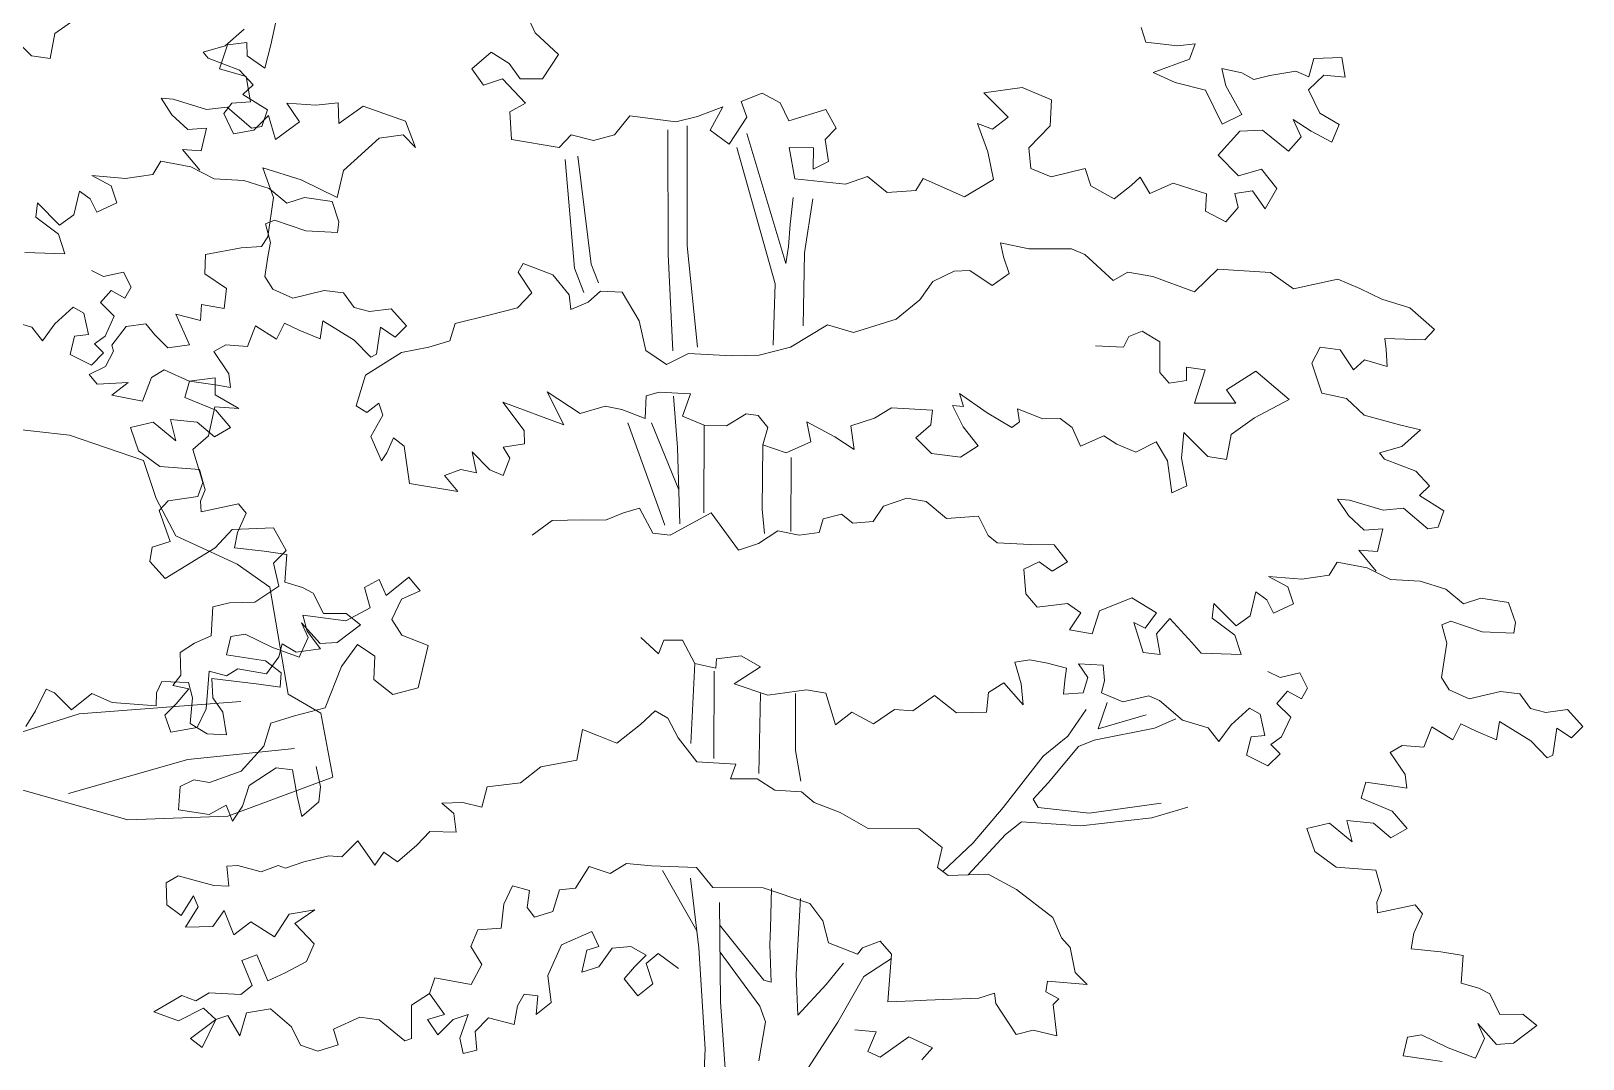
# Model space of a CAD drawing. Header units: millimetres. Extents: x -242231 to 419123, y -2399 to 525285.
# Drawn here: x -199719 to -195688, y 45650 to 48320 of the extents above; entities that cross this region are included whole.
import ezdxf

# ---------------------------------------------------------------- set-up
doc = ezdxf.new("R2010")
doc.units = ezdxf.units.MM

msp = doc.modelspace()

# ---------------------------------------------------------------- linework, layer by layer
at = {"color": 251, "linetype": 'Continuous', "lineweight": 15}
for p, q in [((-199657.482, 48313.463), (-199596.45, 48356.329)), ((-199095.989, 48284.527), (-199083.5, 48344.056)), ((-198409.424, 48315.808), (-198425.733, 48351.212)), ((-199780.514, 48318.127), (-199717.909, 48255.764)), ((-199669.17, 48248.473), (-199657.482, 48313.463)), ((-199214.472, 48281.821), (-199165.807, 48325.072)), ((-198348.856, 48258.749), (-198409.424, 48315.808)), ((-196835.501, 48329.135), (-196823.618, 48291.506)), ((-199717.909, 48255.764), (-199669.17, 48248.473)), ((-199272.024, 48265.471), (-199214.472, 48281.821)), ((-199258.705, 48249.254), (-199272.024, 48265.471)), ((-199229.236, 48222.345), (-199208.51, 48284.527)), ((-199208.51, 48284.527), (-199158.171, 48290.449)), ((-199158.171, 48290.449), (-199157.895, 48255.326)), ((-199157.895, 48255.326), (-199112.063, 48223.668)), ((-199112.063, 48223.668), (-199095.989, 48284.527)), ((-198573.793, 48222.362), (-198524.174, 48265.365)), ((-198524.174, 48265.365), (-198477.191, 48235.947)), ((-198390.74, 48196.248), (-198348.856, 48258.749)), ((-196823.618, 48291.506), (-196740.915, 48282.066)), ((-196740.915, 48282.066), (-196695.152, 48286.582)), ((-196695.152, 48286.582), (-196709.842, 48246.689)), ((-199177.439, 48218.402), (-199258.705, 48249.254)), ((-199160.009, 48202.168), (-199229.236, 48222.345)), ((-199141.93, 48180.081), (-199177.439, 48218.402)), ((-198544.022, 48179.36), (-198573.793, 48222.362)), ((-198477.191, 48235.947), (-198448.093, 48195.9)), ((-196709.842, 48246.689), (-196804.074, 48212.439)), ((-196615.214, 48177.473), (-196625.636, 48223.225)), ((-196625.636, 48223.225), (-196573.937, 48211.511)), ((-196501.574, 48204.266), (-196433.591, 48215.747)), ((-196433.591, 48215.747), (-196399.691, 48201.507)), ((-196399.691, 48201.507), (-196386.492, 48248.781)), ((-196386.492, 48248.781), (-196314.148, 48251.132)), ((-196314.148, 48251.132), (-196305.192, 48200.211)), ((-199168.459, 48154.929), (-199141.93, 48180.081)), ((-199149.289, 48136.475), (-199160.009, 48202.168)), ((-198494.403, 48195.9), (-198544.022, 48179.36)), ((-198434.861, 48133.049), (-198494.403, 48195.9)), ((-198448.093, 48195.9), (-198390.74, 48196.248)), ((-196804.074, 48212.439), (-196746.639, 48186.083)), ((-196746.639, 48186.083), (-196668.451, 48166.128)), ((-196573.732, 48103.727), (-196615.214, 48177.473)), ((-196573.937, 48211.511), (-196542.896, 48193.852)), ((-196542.896, 48193.852), (-196501.574, 48204.266)), ((-196360.817, 48205.823), (-196401.103, 48167.545)), ((-196305.192, 48200.211), (-196360.817, 48205.823)), ((-199352.923, 48102.902), (-199381.057, 48145.666)), ((-199381.057, 48145.666), (-199350.045, 48142.773)), ((-199350.045, 48142.773), (-199262.882, 48116.361)), ((-199197.528, 48132.701), (-199149.289, 48136.475)), ((-199104.894, 48115.185), (-199168.459, 48154.929)), ((-198921.287, 48133.513), (-198978.995, 48127.209)), ((-198919.845, 48080.074), (-198921.287, 48133.513)), ((-197820.002, 48158.942), (-197874.591, 48136.691)), ((-197874.591, 48136.691), (-197859.29, 48096.662)), ((-197772.707, 48133.932), (-197820.002, 48158.942)), ((-197750.47, 48086.725), (-197772.707, 48133.932)), ((-197144.532, 48173.514), (-197244.023, 48159.513)), ((-197244.023, 48159.513), (-197181.173, 48096.662)), ((-197068.431, 48141.176), (-197144.532, 48173.514)), ((-197072.012, 48073.508), (-197068.431, 48141.176)), ((-196668.451, 48166.128), (-196625.361, 48078.528)), ((-196401.103, 48167.545), (-196371.458, 48107.064)), ((-199311.669, 48064.605), (-199352.923, 48102.902)), ((-199262.882, 48116.361), (-199209.739, 48122.369)), ((-199218.148, 48106.084), (-199197.528, 48132.701)), ((-199192.946, 48052.978), (-199218.148, 48106.084)), ((-199209.739, 48122.369), (-199146.146, 48067.859)), ((-199101.912, 48100.941), (-199140.405, 48062.448)), ((-199119.578, 48072.339), (-199104.894, 48115.185)), ((-199084.145, 48038.759), (-199101.912, 48100.941)), ((-198978.995, 48127.209), (-199054.307, 48132.972)), ((-199054.307, 48132.972), (-199021.732, 48084.31)), ((-198856.143, 48124.629), (-198919.845, 48080.074)), ((-198746.585, 48086.136), (-198856.143, 48124.629)), ((-198475.477, 48110.449), (-198434.861, 48133.049)), ((-198470.909, 48038.108), (-198475.477, 48110.449)), ((-198163.614, 48099.971), (-198203.687, 48050.429)), ((-198044.289, 48084.691), (-198163.614, 48099.971)), ((-197988.209, 48098.086), (-198044.289, 48084.691)), ((-197922.139, 48123.125), (-197988.209, 48098.086)), ((-197954.921, 48062.712), (-197922.139, 48123.125)), ((-197859.29, 48096.662), (-197905.387, 48025.895)), ((-197654.2, 48116.51), (-197750.47, 48086.725)), ((-197627.885, 48067.764), (-197654.2, 48116.51)), ((-197181.173, 48096.662), (-197221.843, 48065.582)), ((-196625.361, 48078.528), (-196573.732, 48103.727)), ((-196371.458, 48107.064), (-196321.201, 48077.63)), ((-199263.048, 48068.077), (-199311.669, 48064.605)), ((-199276.94, 48009.038), (-199263.048, 48068.077)), ((-199140.405, 48062.448), (-199192.946, 48052.978)), ((-199146.146, 48067.859), (-199119.578, 48072.339)), ((-199021.732, 48084.31), (-199084.145, 48038.759)), ((-198719.936, 48018.031), (-198746.585, 48086.136)), ((-198064.92, 48063.243), (-198064.379, 47739.41)), ((-198014.76, 48073.508), (-198014.76, 47762.566)), ((-197905.387, 48025.895), (-197954.921, 48062.712)), ((-197859.29, 48053.661), (-197758.625, 47716.108)), ((-197655.882, 48038.181), (-197627.885, 48067.764)), ((-197221.843, 48065.582), (-197260.562, 48080.123)), ((-197260.562, 48080.123), (-197233.543, 48006.501)), ((-197127.255, 48017.038), (-197072.012, 48073.508)), ((-196579.138, 48060.276), (-196635.372, 47997.425)), ((-196520.499, 48062.486), (-196579.138, 48060.276)), ((-196452.477, 48007.985), (-196520.499, 48062.486)), ((-196393.896, 48060.276), (-196440.207, 48090.047)), ((-196440.207, 48090.047), (-196420.064, 48044.959)), ((-196340.308, 48031.823), (-196393.896, 48060.276)), ((-196321.201, 48077.63), (-196340.308, 48031.823)), ((-199280.3, 47958.342), (-199325.561, 48012.511)), ((-199325.561, 48012.511), (-199276.94, 48009.038)), ((-198907.802, 47958.285), (-198814.689, 48041.719)), ((-198814.689, 48041.719), (-198752.507, 48050.603)), ((-198752.507, 48050.603), (-198719.936, 48018.031)), ((-198346.844, 48017.673), (-198470.909, 48038.108)), ((-198315.9, 48050.215), (-198346.844, 48017.673)), ((-198258.288, 48035.559), (-198315.9, 48050.215)), ((-198203.687, 48050.429), (-198258.288, 48035.559)), ((-197786.515, 47663.329), (-197885.752, 48017.273)), ((-197735.419, 47936.151), (-197750.129, 48017.273)), ((-197750.129, 48017.273), (-197686.109, 48016.715)), ((-197686.109, 48016.715), (-197687.279, 47961.039)), ((-197647.584, 47980.886), (-197655.882, 48038.181)), ((-197121.984, 47963.156), (-197127.255, 48017.038)), ((-196420.064, 48044.959), (-196452.477, 48007.985)), ((-199382.223, 47981.772), (-199402.829, 47947.774)), ((-199303.94, 47967.156), (-199382.223, 47981.772)), ((-198307.762, 47704.598), (-198331.206, 47986.718)), ((-198264.033, 47714.316), (-198298.82, 47994.814)), ((-197687.279, 47961.039), (-197647.584, 47980.886)), ((-197233.543, 48006.501), (-197218.64, 47934.18)), ((-196635.372, 47997.425), (-196582.288, 47944.248)), ((-199473.681, 47937.303), (-199560.808, 47944.52)), ((-199560.808, 47944.52), (-199510.557, 47918.039)), ((-199402.829, 47947.774), (-199473.681, 47937.303)), ((-199243.345, 47936.265), (-199303.94, 47967.156)), ((-199166.559, 47931.981), (-199243.345, 47936.265)), ((-199100.077, 47911.437), (-199166.559, 47931.981)), ((-199089.277, 47887.807), (-199116.717, 47964.733)), ((-199116.717, 47964.733), (-199017.016, 47933.715)), ((-199017.016, 47933.715), (-198923.91, 47888.122)), ((-198923.91, 47888.122), (-198907.802, 47958.285)), ((-197603.246, 47922.375), (-197735.419, 47936.151)), ((-197546.439, 47942.417), (-197603.246, 47922.375)), ((-197495.293, 47900.737), (-197546.439, 47942.417)), ((-197401.73, 47936.784), (-197420.867, 47905.742)), ((-197293.857, 47889.742), (-197401.73, 47936.784)), ((-197218.64, 47934.18), (-197293.857, 47889.742)), ((-197069.528, 47941.846), (-197121.984, 47963.156)), ((-196980.978, 47962.685), (-197069.528, 47941.846)), ((-196966.16, 47918.037), (-196980.978, 47962.685)), ((-196837.715, 47940.81), (-196861.298, 47918.618)), ((-196812.534, 47898.039), (-196837.715, 47940.81)), ((-196582.288, 47944.248), (-196522.904, 47961.039)), ((-196522.904, 47961.039), (-196483.209, 47911.42)), ((-199593.215, 47904.593), (-199607.862, 47842.553)), ((-199565.123, 47883.976), (-199593.215, 47904.593)), ((-199510.557, 47918.039), (-199495.733, 47873.594)), ((-199054.233, 47873.135), (-199100.077, 47911.437)), ((-197420.867, 47905.742), (-197495.293, 47900.737)), ((-196905.528, 47884.574), (-196966.16, 47918.037)), ((-196861.298, 47918.618), (-196905.528, 47884.574)), ((-196752.048, 47924.732), (-196812.534, 47898.039)), ((-196665.704, 47896.939), (-196752.048, 47924.732)), ((-196668.451, 47851.88), (-196665.704, 47896.939)), ((-196546.059, 47904.805), (-196592.37, 47898.19)), ((-196592.37, 47898.19), (-196583.607, 47861.562)), ((-196512.98, 47858.495), (-196546.059, 47904.805)), ((-196483.209, 47911.42), (-196512.98, 47858.495)), ((-199702.418, 47874.118), (-199706.776, 47836.458)), ((-199644.724, 47815.906), (-199702.418, 47874.118)), ((-199547.826, 47849.284), (-199565.123, 47883.976)), ((-199495.733, 47873.594), (-199547.826, 47849.284)), ((-199103.849, 47785.901), (-199089.277, 47887.807)), ((-199008.49, 47887.987), (-199054.233, 47873.135)), ((-198936.595, 47877.067), (-199008.49, 47887.987)), ((-198919.231, 47824.974), (-198936.595, 47877.067)), ((-197747.006, 47818.009), (-197739.756, 47887.419)), ((-197688.073, 47884.564), (-197709.954, 47744.254)), ((-196615.282, 47824.589), (-196668.451, 47851.88)), ((-196583.607, 47861.562), (-196615.282, 47824.589)), ((-199706.776, 47836.458), (-199647.632, 47792.276)), ((-199607.862, 47842.553), (-199644.724, 47815.906)), ((-199110.238, 47819.136), (-199086.632, 47828.778)), ((-199096.858, 47771.175), (-199110.238, 47819.136)), ((-199086.632, 47828.778), (-199005.371, 47800.879)), ((-198922.704, 47797.191), (-198919.231, 47824.974)), ((-197751.327, 47760.417), (-197747.006, 47818.009)), ((-199647.632, 47792.276), (-199631.176, 47741.624)), ((-199120.042, 47760.769), (-199103.849, 47785.901)), ((-199102.702, 47738.681), (-199096.858, 47771.175)), ((-199005.371, 47800.879), (-198922.704, 47797.191)), ((-199631.176, 47741.624), (-199735.363, 47745.096)), ((-199267.558, 47689.617), (-199266.176, 47739.82)), ((-199266.176, 47739.82), (-199172.977, 47757.459)), ((-199172.977, 47757.459), (-199120.042, 47760.769)), ((-199111.455, 47682.557), (-199102.702, 47738.681)), ((-198064.379, 47739.41), (-198052.088, 47489.554)), ((-198014.76, 47762.566), (-197987.916, 47498.721)), ((-197758.625, 47716.108), (-197751.327, 47760.417)), ((-197709.954, 47744.254), (-197713.743, 47554.168)), ((-197126.755, 47754.222), (-197200.61, 47770.323)), ((-197200.61, 47770.323), (-197193.158, 47733.425)), ((-197193.158, 47733.425), (-197178.312, 47690.634)), ((-197016.018, 47754.432), (-197126.755, 47754.222)), ((-196982.031, 47739.732), (-197016.018, 47754.432)), ((-196908.076, 47671.953), (-196982.031, 47739.732)), ((-199530.473, 47682.203), (-199562.183, 47698.059)), ((-199478.943, 47694.095), (-199530.473, 47682.203)), ((-199459.124, 47654.457), (-199478.943, 47694.095)), ((-198440.768, 47716.288), (-198454.014, 47694.115)), ((-198454.014, 47694.115), (-198418.476, 47640.291)), ((-198363.934, 47686.905), (-198440.768, 47716.288)), ((-198307.762, 47704.598), (-198283.468, 47641.433)), ((-198264.033, 47714.316), (-198244.597, 47665.727)), ((-197321.543, 47696.268), (-197376.123, 47669.588)), ((-197280.204, 47697.823), (-197321.543, 47696.268)), ((-197222.548, 47659.543), (-197280.204, 47697.823)), ((-197178.312, 47690.634), (-197222.548, 47659.543)), ((-196869.73, 47694.173), (-196908.076, 47671.953)), ((-196804.742, 47682.485), (-196869.73, 47694.173)), ((-196636.457, 47701.999), (-196696.882, 47642.825)), ((-196499.127, 47693.402), (-196636.457, 47701.999)), ((-196439.985, 47650.695), (-196499.127, 47693.402)), ((-199474.98, 47626.71), (-199459.124, 47654.457)), ((-199211.17, 47651.6), (-199267.558, 47689.617)), ((-199217.185, 47599.646), (-199211.17, 47651.6)), ((-199090.722, 47650.114), (-199111.455, 47682.557)), ((-199039, 47626.587), (-199090.722, 47650.114)), ((-198321.018, 47635.308), (-198363.934, 47686.905)), ((-197791.607, 47504.589), (-197786.515, 47663.329)), ((-197376.123, 47669.588), (-197409.992, 47622.275)), ((-196696.882, 47642.825), (-196804.742, 47682.485)), ((-196324.867, 47676.014), (-196439.985, 47650.695)), ((-196267.236, 47651.023), (-196324.867, 47676.014)), ((-196210.339, 47623.816), (-196267.236, 47651.023)), ((-199538.401, 47614.817), (-199510.654, 47646.529)), ((-199502.726, 47579.143), (-199538.401, 47614.817)), ((-199510.654, 47646.529), (-199474.98, 47626.71)), ((-199279.139, 47568.522), (-199276.265, 47609.869)), ((-199276.265, 47609.869), (-199217.185, 47599.646)), ((-198957.829, 47645.937), (-199039, 47626.587)), ((-198907.617, 47640.126), (-198957.829, 47645.937)), ((-198879.49, 47601.79), (-198907.617, 47640.126)), ((-198418.476, 47640.291), (-198455.313, 47601.094)), ((-198316.515, 47596.928), (-198321.018, 47635.308)), ((-198272.256, 47616.206), (-198316.515, 47596.928)), ((-198239.828, 47644.322), (-198272.256, 47616.206)), ((-198183.715, 47641.475), (-198239.828, 47644.322)), ((-198139.279, 47567.735), (-198183.715, 47641.475)), ((-197409.992, 47622.275), (-197471.909, 47571.956)), ((-196137.209, 47601.069), (-196210.339, 47623.816)), ((-199784.157, 47571.215), (-199716.772, 47551.396)), ((-199657.315, 47559.324), (-199609.749, 47602.927)), ((-199609.749, 47602.927), (-199582.002, 47587.072)), ((-199582.002, 47587.072), (-199570.111, 47531.577)), ((-199526.509, 47527.613), (-199502.726, 47579.143)), ((-199307.072, 47504.978), (-199342.66, 47584.642)), ((-199342.66, 47584.642), (-199279.139, 47568.522)), ((-198839.605, 47591.531), (-198879.49, 47601.79)), ((-198783.513, 47599.019), (-198839.605, 47591.531)), ((-198743.563, 47554.801), (-198783.513, 47599.019)), ((-198526.152, 47583.241), (-198617.653, 47560.92)), ((-198455.313, 47601.094), (-198526.152, 47583.241)), ((-197471.909, 47571.956), (-197582.521, 47537.536)), ((-196073.613, 47545.083), (-196137.209, 47601.069)), ((-199716.772, 47551.396), (-199689.025, 47515.722)), ((-199689.025, 47515.722), (-199657.315, 47559.324)), ((-199570.111, 47531.577), (-199605.785, 47527.613)), ((-199509.352, 47504.594), (-199472.043, 47553.145)), ((-199472.043, 47553.145), (-199420.866, 47559.393)), ((-199420.866, 47559.393), (-199397.188, 47531.384)), ((-199397.188, 47531.384), (-199363.904, 47497.489)), ((-199156.88, 47500.862), (-199136.311, 47554.054)), ((-199136.311, 47554.054), (-199081.616, 47520.199)), ((-199081.616, 47520.199), (-199061.024, 47561.579)), ((-199061.024, 47561.579), (-199021.122, 47542.461)), ((-199021.122, 47542.461), (-198967.926, 47520.415)), ((-198967.926, 47520.415), (-198960.633, 47567.676)), ((-198960.633, 47567.676), (-198879.33, 47517.63)), ((-198821.677, 47480.826), (-198811.571, 47550.615)), ((-198811.571, 47550.615), (-198773.037, 47525.214)), ((-198773.037, 47525.214), (-198743.563, 47554.801)), ((-198617.653, 47560.92), (-198630.854, 47515.123)), ((-198122.154, 47490.251), (-198139.279, 47567.735)), ((-197650.538, 47556.852), (-197746.4, 47499.085)), ((-197582.521, 47537.536), (-197650.538, 47556.852)), ((-196832.374, 47541.009), (-196867.103, 47527.117)), ((-196787.226, 47513.225), (-196832.374, 47541.009)), ((-196098.663, 47518.459), (-196073.613, 47545.083)), ((-199605.785, 47527.613), (-199617.677, 47480.048)), ((-199554.256, 47507.794), (-199526.509, 47527.613)), ((-199530.473, 47484.013), (-199554.256, 47507.794)), ((-199525.486, 47448.457), (-199504.892, 47488.362)), ((-199504.892, 47488.362), (-199509.352, 47504.594)), ((-199363.904, 47497.489), (-199307.072, 47504.978)), ((-199243.968, 47487.407), (-199212.996, 47505.184)), ((-199212.996, 47505.184), (-199156.88, 47500.862)), ((-198879.33, 47517.63), (-198836.428, 47473.417)), ((-198685.454, 47498.778), (-198756.363, 47485.442)), ((-198630.854, 47515.123), (-198685.454, 47498.778)), ((-198068.192, 47454.179), (-198122.154, 47490.251)), ((-197746.4, 47499.085), (-197827.569, 47478.26)), ((-196880.994, 47499.334), (-196953.925, 47502.806)), ((-196867.103, 47527.117), (-196880.994, 47499.334)), ((-196787.226, 47433.349), (-196787.226, 47513.225)), ((-196392.37, 47457.364), (-196370.475, 47499.334)), ((-196370.475, 47499.334), (-196318.381, 47492.389)), ((-196318.381, 47492.389), (-196283.652, 47440.294)), ((-196199.017, 47493.168), (-196202.761, 47521.214)), ((-196202.761, 47521.214), (-196098.663, 47518.459)), ((-196195.98, 47448.878), (-196199.017, 47493.168)), ((-199617.677, 47480.048), (-199562.183, 47452.301)), ((-199568.266, 47427.704), (-199525.486, 47448.457)), ((-199562.183, 47452.301), (-199530.473, 47484.013)), ((-199205.47, 47429.897), (-199243.968, 47487.407)), ((-198756.363, 47485.442), (-198850.132, 47426.403)), ((-198836.428, 47473.417), (-198821.677, 47480.826)), ((-198011.4, 47482.34), (-198068.192, 47454.179)), ((-197898.437, 47476.65), (-198011.4, 47482.34)), ((-197827.569, 47478.26), (-197898.437, 47476.65)), ((-196365.645, 47379.16), (-196392.37, 47457.364)), ((-196283.652, 47440.294), (-196255.073, 47466.484)), ((-196255.073, 47466.484), (-196195.98, 47448.878)), ((-199547.546, 47402.643), (-199568.266, 47427.704)), ((-199405.837, 47420.631), (-199429.343, 47358.573)), ((-199373.39, 47439.887), (-199405.837, 47420.631)), ((-199308.369, 47410.48), (-199373.39, 47439.887)), ((-199319.782, 47368.404), (-199307.312, 47410.508)), ((-199240.467, 47419.469), (-199308.369, 47410.48)), ((-199307.312, 47410.508), (-199234.944, 47400.311)), ((-199240.383, 47375.174), (-199240.467, 47419.469)), ((-199200.973, 47394.47), (-199205.47, 47429.897)), ((-198850.132, 47426.403), (-198874.442, 47346.526)), ((-196762.916, 47405.565), (-196787.226, 47433.349)), ((-196717.768, 47412.511), (-196762.916, 47405.565)), ((-196669.147, 47440.294), (-196717.768, 47447.24)), ((-196717.768, 47447.24), (-196717.768, 47412.511)), ((-196696.931, 47353.472), (-196669.147, 47440.294)), ((-196537.177, 47436.822), (-196613.581, 47388.201)), ((-196451.25, 47362.756), (-196537.177, 47436.822)), ((-199466.348, 47407.227), (-199547.546, 47402.643)), ((-199509.105, 47374.663), (-199466.348, 47407.227)), ((-199429.343, 47358.573), (-199509.105, 47374.663)), ((-199238.738, 47335.294), (-199319.782, 47368.404)), ((-199178.899, 47339.949), (-199240.383, 47375.174)), ((-199234.944, 47400.311), (-199200.973, 47394.47)), ((-198335.14, 47297.162), (-198378.121, 47382.718)), ((-198378.121, 47382.718), (-198292.378, 47326.774)), ((-198124.032, 47313.805), (-198121.192, 47372.871)), ((-198121.192, 47372.871), (-198087.249, 47381.794)), ((-198087.249, 47381.794), (-198006.216, 47377.782)), ((-198050.317, 47371.528), (-198039.489, 47238.025)), ((-198006.216, 47377.782), (-198026.594, 47319.897)), ((-197297.251, 47344.906), (-197307.651, 47378.846)), ((-197307.651, 47378.846), (-197235.207, 47328.783)), ((-196613.581, 47388.201), (-196589.271, 47353.472)), ((-196302.13, 47365.992), (-196365.645, 47379.16)), ((-199257.898, 47268.832), (-199241.8, 47344.164)), ((-199241.8, 47344.164), (-199178.899, 47339.949)), ((-199200.536, 47290.146), (-199238.738, 47335.294)), ((-198874.442, 47346.526), (-198846.658, 47329.161)), ((-198846.658, 47329.161), (-198815.403, 47353.472)), ((-198815.403, 47353.472), (-198804.984, 47322.216)), ((-198438.467, 47282.201), (-198493.237, 47355.922)), ((-198493.237, 47355.922), (-198335.14, 47297.162)), ((-198292.378, 47326.774), (-198227.449, 47346.092)), ((-198227.449, 47346.092), (-198184.613, 47337.314)), ((-198184.613, 47337.314), (-198124.032, 47313.805)), ((-197528.266, 47314.938), (-197484.022, 47341.599)), ((-197484.022, 47341.599), (-197377.702, 47335.155)), ((-197377.702, 47335.155), (-197381.322, 47297.498)), ((-197297.889, 47291.751), (-197325.31, 47347.806)), ((-197325.31, 47347.806), (-197297.251, 47344.906)), ((-197235.207, 47328.783), (-197171.645, 47290.515)), ((-197151.002, 47305.319), (-197156.235, 47339.268)), ((-197156.235, 47339.268), (-197091.218, 47312.815)), ((-196589.271, 47353.472), (-196696.931, 47353.472)), ((-196540.65, 47315.27), (-196451.25, 47362.756)), ((-196255.869, 47322.216), (-196302.13, 47365.992)), ((-199619.057, 47270.474), (-199891.674, 47300.505)), ((-199461.004, 47290.146), (-199401.964, 47304.037)), ((-199439.854, 47230.123), (-199461.004, 47290.146)), ((-199401.964, 47304.037), (-199342.925, 47255.417)), ((-199342.925, 47255.417), (-199356.817, 47310.984)), ((-199356.817, 47310.984), (-199287.359, 47304.037)), ((-199287.359, 47304.037), (-199242.211, 47265.836)), ((-199242.211, 47265.836), (-199200.536, 47290.146)), ((-198804.984, 47322.216), (-198836.239, 47266.649)), ((-198168.461, 47302.923), (-198072.492, 47037.162)), ((-198106.942, 47302.923), (-198036.514, 47128.185)), ((-198026.594, 47319.897), (-197970.443, 47296.379)), ((-197970.443, 47296.379), (-197971.488, 47068.996)), ((-197970.443, 47296.379), (-197912.857, 47295.012)), ((-197912.857, 47295.012), (-197861.238, 47326.117)), ((-197861.238, 47326.117), (-197830.224, 47321.746)), ((-197830.224, 47321.746), (-197805.065, 47290.788)), ((-197805.065, 47290.788), (-197818.266, 47244.991)), ((-197693.654, 47252.758), (-197704.073, 47304.851)), ((-197704.073, 47304.851), (-197630.79, 47266.018)), ((-197589.467, 47294.432), (-197528.266, 47314.938)), ((-197580.528, 47233.63), (-197589.467, 47294.432)), ((-197381.322, 47297.498), (-197420.384, 47263.464)), ((-197258.669, 47243.101), (-197297.889, 47291.751)), ((-197171.645, 47290.515), (-197151.002, 47305.319)), ((-197091.218, 47312.815), (-197045.448, 47313.641)), ((-197045.448, 47313.641), (-197014.399, 47290.814)), ((-197014.399, 47290.814), (-196992.897, 47242.13)), ((-196601.682, 47272.404), (-196540.65, 47315.27)), ((-196163.947, 47297.597), (-196255.869, 47322.216)), ((-196110.007, 47284.013), (-196163.947, 47297.597)), ((-199426.519, 47205.038), (-199619.057, 47270.474)), ((-199299.123, 47233.396), (-199257.898, 47268.832)), ((-198836.239, 47266.649), (-198808.456, 47204.137)), ((-198794.565, 47224.973), (-198777.201, 47263.177)), ((-198777.201, 47263.177), (-198749.417, 47242.339)), ((-198493.015, 47239.279), (-198436.926, 47248.244)), ((-198436.926, 47248.244), (-198438.467, 47282.201)), ((-197757.69, 47224.435), (-197693.654, 47252.758)), ((-197630.79, 47266.018), (-197580.528, 47233.63)), ((-197420.384, 47263.464), (-197379.704, 47222.938)), ((-196992.897, 47242.13), (-196932.411, 47268.821)), ((-196932.411, 47268.821), (-196898.41, 47246.739)), ((-196898.41, 47246.739), (-196849.646, 47226.16)), ((-196849.646, 47226.16), (-196796.542, 47252.838)), ((-196796.542, 47252.838), (-196766.92, 47204.17)), ((-196730.678, 47211.061), (-196724.714, 47277.068)), ((-196724.714, 47277.068), (-196662.109, 47214.705)), ((-196613.37, 47207.414), (-196601.682, 47272.404)), ((-196158.672, 47240.762), (-196110.007, 47284.013)), ((-199384.6, 47189.432), (-199439.854, 47230.123)), ((-199272.433, 47147.731), (-199299.123, 47233.396)), ((-198808.456, 47204.137), (-198794.565, 47224.973)), ((-198749.417, 47242.339), (-198735.525, 47145.097)), ((-198562.285, 47172.705), (-198572.723, 47227.315)), ((-198572.723, 47227.315), (-198526.863, 47180.155)), ((-198475.058, 47211.082), (-198493.015, 47239.279)), ((-198492.876, 47165.454), (-198475.058, 47211.082)), ((-198039.489, 47238.025), (-198034.138, 47040.448)), ((-197818.266, 47244.991), (-197819.426, 47078.143)), ((-197818.266, 47244.991), (-197757.69, 47224.435)), ((-197744.379, 47212.648), (-197745.491, 47020.7)), ((-197379.704, 47222.938), (-197304.384, 47213.484)), ((-197304.384, 47213.484), (-197258.669, 47243.101)), ((-196716.596, 47139.299), (-196730.678, 47211.061)), ((-196662.109, 47214.705), (-196613.37, 47207.414)), ((-196216.224, 47224.412), (-196158.672, 47240.762)), ((-196202.905, 47208.195), (-196216.224, 47224.412)), ((-196121.638, 47177.343), (-196202.905, 47208.195)), ((-199393.8, 47106.338), (-199426.519, 47205.038)), ((-199281.777, 47181.699), (-199384.6, 47189.432)), ((-199266.91, 47128.573), (-199281.777, 47181.699)), ((-198645.231, 47165.935), (-198602.167, 47181.488)), ((-198610.501, 47124.26), (-198645.231, 47165.935)), ((-198602.167, 47181.488), (-198562.285, 47172.705)), ((-198526.863, 47180.155), (-198492.876, 47165.454)), ((-196766.92, 47204.17), (-196755.97, 47120.787)), ((-196086.13, 47139.022), (-196121.638, 47177.343)), ((-199285.652, 47110.793), (-199272.433, 47147.731)), ((-199278.667, 47099.021), (-199266.91, 47128.573)), ((-198735.525, 47145.097), (-198610.501, 47124.26)), ((-196755.97, 47120.787), (-196716.596, 47139.299)), ((-196112.659, 47113.87), (-196086.13, 47139.022)), ((-199342.829, 47009.135), (-199393.8, 47106.338)), ((-199385.986, 47075.167), (-199362.41, 47100.312)), ((-199362.41, 47100.312), (-199285.652, 47110.793)), ((-199276.94, 47071.353), (-199278.667, 47099.021)), ((-199179.727, 47091.826), (-199276.94, 47071.353)), ((-199160.488, 47068.24), (-199179.727, 47091.826)), ((-197531.447, 47046.209), (-197504.946, 47086.124)), ((-197504.946, 47086.124), (-197444.449, 47106.91)), ((-197444.449, 47106.91), (-197394.231, 47098.146)), ((-197394.231, 47098.146), (-197340.993, 47053.953)), ((-196297.123, 47061.842), (-196325.257, 47104.607)), ((-196325.257, 47104.607), (-196294.245, 47101.714)), ((-196294.245, 47101.714), (-196207.082, 47075.302)), ((-196049.094, 47074.126), (-196112.659, 47113.87)), ((-199357.779, 46994.013), (-199385.986, 47075.167)), ((-199182.54, 47017.996), (-199160.488, 47068.24)), ((-198417.28, 47010.565), (-198365.675, 47049.053)), ((-198365.675, 47049.053), (-198285.948, 47050.68)), ((-198285.948, 47050.68), (-198226.885, 47049.316)), ((-198226.885, 47049.316), (-198179.673, 47068.6)), ((-198179.673, 47068.6), (-198138.353, 47080.491)), ((-198138.353, 47080.491), (-198104.271, 47015.589)), ((-198058.489, 47010.509), (-197952.293, 47069.032)), ((-197952.293, 47069.032), (-197881.236, 46971.718)), ((-197819.426, 47078.143), (-197813.398, 47014.665)), ((-197671.661, 47017.888), (-197661.393, 47053.344)), ((-197661.393, 47053.344), (-197614.167, 47065.246)), ((-197614.167, 47065.246), (-197584.593, 47041.678)), ((-197584.593, 47041.678), (-197531.447, 47046.209)), ((-197340.993, 47053.953), (-197258.32, 47060.016)), ((-197258.32, 47060.016), (-197233.125, 47009.863)), ((-196255.869, 47023.546), (-196297.123, 47061.842)), ((-196207.082, 47075.302), (-196153.939, 47081.31)), ((-196153.939, 47081.31), (-196090.346, 47026.8)), ((-196063.778, 47031.28), (-196049.094, 47074.126)), ((-199183.792, 46935.108), (-199342.829, 47009.135)), ((-199196.899, 47025.325), (-199241.105, 46977.992)), ((-199089.124, 47029.96), (-199196.899, 47025.325)), ((-199190.117, 46977.584), (-199182.54, 47017.996)), ((-199056.529, 46970.961), (-199089.124, 47029.96)), ((-198104.271, 47015.589), (-198058.489, 47010.509)), ((-197829.593, 46989.534), (-197779.453, 47022.113)), ((-197779.453, 47022.113), (-197723.324, 47010.407)), ((-197723.324, 47010.407), (-197671.661, 47017.888)), ((-197233.125, 47009.863), (-197209.465, 46990.713)), ((-196207.248, 47027.018), (-196255.869, 47023.546)), ((-196221.14, 46967.979), (-196207.248, 47027.018)), ((-196090.346, 47026.8), (-196063.778, 47031.28)), ((-199410.834, 46942.234), (-199404.001, 46979.516)), ((-199404.001, 46979.516), (-199357.779, 46994.013)), ((-199241.105, 46977.992), (-199370.885, 46898.015)), ((-199113.052, 46969.404), (-199190.117, 46977.584)), ((-199054.674, 46960.22), (-199113.052, 46969.404)), ((-199088.95, 46938.416), (-199056.529, 46970.961)), ((-197881.236, 46971.718), (-197829.593, 46989.534)), ((-197209.465, 46990.713), (-197123.82, 46986.447)), ((-197061.226, 46985.946), (-197123.82, 46986.447)), ((-197026.811, 46941.697), (-197061.226, 46985.946)), ((-196224.5, 46917.283), (-196269.761, 46971.452)), ((-196269.761, 46971.452), (-196221.14, 46967.979)), ((-199370.885, 46898.015), (-199410.834, 46942.234)), ((-199098.463, 46875.825), (-199183.792, 46935.108)), ((-199075.262, 46878.023), (-199088.95, 46938.416)), ((-199059.744, 46888.298), (-199054.674, 46960.22)), ((-197139.89, 46922.031), (-197100.558, 46941.697)), ((-197100.558, 46941.697), (-197066.142, 46917.114)), ((-197066.142, 46917.114), (-197026.811, 46941.697)), ((-196326.422, 46940.713), (-196347.029, 46906.715)), ((-196248.14, 46926.097), (-196326.422, 46940.713)), ((-196187.545, 46895.206), (-196248.14, 46926.097)), ((-199013.948, 46875.095), (-199059.744, 46888.298)), ((-198814.689, 46895.79), (-198853.183, 46875.062)), ((-198796.922, 46854.335), (-198814.689, 46895.79)), ((-198737.701, 46901.712), (-198796.922, 46854.335)), ((-198708.091, 46866.179), (-198737.701, 46901.712)), ((-197134.974, 46858.116), (-197139.89, 46922.031)), ((-196417.881, 46896.244), (-196505.008, 46903.461)), ((-196505.008, 46903.461), (-196454.757, 46876.98)), ((-196347.029, 46906.715), (-196417.881, 46896.244)), ((-196110.759, 46890.922), (-196187.545, 46895.206)), ((-196044.277, 46870.378), (-196110.759, 46890.922)), ((-199137.481, 46836.445), (-199075.262, 46878.023)), ((-199051.266, 46597.885), (-199098.463, 46875.825)), ((-198985.866, 46860.384), (-199013.948, 46875.095)), ((-198959.188, 46807.281), (-198985.866, 46860.384)), ((-198853.183, 46875.062), (-198838.378, 46821.763)), ((-198782.117, 46792.153), (-198756.558, 46844.552)), ((-198756.558, 46844.552), (-198708.091, 46866.179)), ((-197105.475, 46823.701), (-197134.974, 46858.116)), ((-196859.648, 46848.283), (-196943.229, 46813.867)), ((-196795.734, 46808.951), (-196859.648, 46848.283)), ((-196537.415, 46863.534), (-196552.062, 46801.493)), ((-196509.323, 46842.917), (-196537.415, 46863.534)), ((-196454.757, 46876.98), (-196439.933, 46832.535)), ((-195998.433, 46832.076), (-196044.277, 46870.378)), ((-195952.69, 46846.928), (-195998.433, 46832.076)), ((-195880.795, 46836.008), (-195952.69, 46846.928)), ((-199251.005, 46749.116), (-199247.003, 46824.725)), ((-199247.003, 46824.725), (-199203.92, 46834.843)), ((-199203.92, 46834.843), (-199137.481, 46836.445)), ((-198900.129, 46807.393), (-198959.188, 46807.281)), ((-198838.378, 46821.763), (-198901.148, 46788.17)), ((-198863.16, 46777.933), (-198900.129, 46807.393)), ((-197026.811, 46833.533), (-197105.475, 46823.701)), ((-196992.394, 46808.951), (-197026.811, 46833.533)), ((-197021.894, 46764.702), (-196992.394, 46808.951)), ((-196943.229, 46813.867), (-196962.896, 46754.868)), ((-196825.233, 46769.618), (-196795.734, 46808.951)), ((-196646.618, 46833.059), (-196650.976, 46795.399)), ((-196588.924, 46774.847), (-196646.618, 46833.059)), ((-196492.026, 46808.225), (-196509.323, 46842.917)), ((-196439.933, 46832.535), (-196492.026, 46808.225)), ((-195863.43, 46783.915), (-195880.795, 46836.008)), ((-198999.108, 46744.899), (-199016.472, 46783.101)), ((-199016.472, 46783.101), (-198967.898, 46729.01)), ((-198901.148, 46788.17), (-199013.39, 46802.722)), ((-199013.39, 46802.722), (-199001.5, 46761.402)), ((-198923.609, 46732.046), (-198863.16, 46777.933)), ((-198755.468, 46750.698), (-198782.117, 46792.153)), ((-196962.896, 46754.868), (-197021.894, 46764.702)), ((-196830.149, 46705.703), (-196854.732, 46784.368)), ((-196854.732, 46784.368), (-196825.233, 46769.618)), ((-196761.318, 46794.201), (-196795.734, 46754.868)), ((-196703.873, 46731.821), (-196761.318, 46794.201)), ((-196650.976, 46795.399), (-196591.832, 46751.217)), ((-196552.062, 46801.493), (-196588.924, 46774.847)), ((-196054.437, 46778.077), (-196030.832, 46787.719)), ((-196041.058, 46730.116), (-196054.437, 46778.077)), ((-196030.832, 46787.719), (-195949.571, 46759.82)), ((-195866.904, 46756.132), (-195863.43, 46783.915)), ((-199331.393, 46706.145), (-199294.38, 46729.97)), ((-199294.38, 46729.97), (-199251.005, 46749.116)), ((-199210.955, 46699.751), (-199199.745, 46747.763)), ((-199199.745, 46747.763), (-199162.843, 46753.74)), ((-199162.843, 46753.74), (-199093.384, 46719.912)), ((-199066.404, 46728.796), (-199075.198, 46694.82)), ((-199030.027, 46707.194), (-199066.404, 46728.796)), ((-199022.461, 46693.47), (-198999.108, 46744.899)), ((-199001.5, 46761.402), (-198967.454, 46715.696)), ((-198967.898, 46729.01), (-198923.609, 46732.046)), ((-198912.737, 46670.028), (-198870.949, 46727.009)), ((-198870.949, 46727.009), (-198825.673, 46696.771)), ((-198687.364, 46724.048), (-198755.468, 46750.698)), ((-198713.303, 46614.3), (-198687.364, 46724.048)), ((-198088.911, 46702.6), (-198134.763, 46745.331)), ((-198075.69, 46738.061), (-198088.911, 46702.6)), ((-198026.966, 46738.154), (-198075.69, 46738.061)), ((-197994.368, 46677.679), (-198026.966, 46738.154)), ((-196795.734, 46754.868), (-196785.901, 46700.787)), ((-196679.563, 46704.037), (-196703.873, 46731.821)), ((-196591.832, 46751.217), (-196575.376, 46700.565)), ((-196046.902, 46697.622), (-196041.058, 46730.116)), ((-195949.571, 46759.82), (-195866.904, 46756.132)), ((-199329.913, 46647.061), (-199331.393, 46706.145)), ((-199109.558, 46684.446), (-199210.955, 46699.751)), ((-199069.633, 46653.515), (-199109.558, 46684.446)), ((-199075.198, 46694.82), (-199107.597, 46650.463)), ((-199093.384, 46719.912), (-199022.461, 46693.47)), ((-198967.454, 46715.696), (-199030.027, 46707.194)), ((-198825.673, 46696.771), (-198828.511, 46636.229)), ((-197938.284, 46689.597), (-197940.452, 46665.232)), ((-197874.809, 46697.101), (-197938.284, 46689.597)), ((-197824.554, 46669.142), (-197874.809, 46697.101)), ((-197124.726, 46686.714), (-197163.104, 46680.736)), ((-197078.938, 46677.942), (-197124.726, 46686.714)), ((-196785.901, 46700.787), (-196830.149, 46705.703)), ((-196575.376, 46700.565), (-196679.563, 46704.037)), ((-196055.654, 46641.498), (-196046.902, 46697.622)), ((-199350.64, 46620.411), (-199329.913, 46647.061)), ((-199256.736, 46657.563), (-199263.935, 46560.099)), ((-199210.944, 46645.837), (-199256.736, 46657.563)), ((-199181.447, 46663.611), (-199210.944, 46645.837)), ((-199107.597, 46650.463), (-199181.447, 46663.611)), ((-199072.039, 46616.401), (-199069.633, 46653.515)), ((-198955.351, 46562.163), (-198912.737, 46670.028)), ((-197994.368, 46677.679), (-198005.021, 46469.383)), ((-197940.452, 46665.232), (-197994.368, 46677.679)), ((-197944.127, 46657.103), (-197945.814, 46430.855)), ((-197892.797, 46625.007), (-197824.554, 46669.142)), ((-197163.104, 46680.736), (-197147.2, 46625.007)), ((-197078.938, 46677.942), (-197029.606, 46664.927)), ((-197029.606, 46664.927), (-197033.57, 46633.217)), ((-196974.113, 46641.143), (-196997.896, 46676.819)), ((-196997.896, 46676.819), (-196934.475, 46672.855)), ((-196934.475, 46672.855), (-196930.511, 46633.217)), ((-196474.673, 46641.143), (-196506.383, 46657)), ((-196423.143, 46653.036), (-196474.673, 46641.143)), ((-196403.324, 46613.398), (-196423.143, 46653.036)), ((-199707.294, 46554.854), (-199679.347, 46611.013)), ((-199679.347, 46611.013), (-199657.92, 46601.458)), ((-199657.92, 46601.458), (-199613.812, 46557.362)), ((-199392.887, 46601.223), (-199379.655, 46630.778)), ((-199379.655, 46630.778), (-199310.254, 46627.956)), ((-199309.185, 46611.528), (-199350.64, 46620.411)), ((-199341.757, 46573.035), (-199309.185, 46611.528)), ((-199310.254, 46627.956), (-199299.843, 46588.111)), ((-199246.689, 46588.212), (-199249.738, 46638.407)), ((-199249.738, 46638.407), (-199127.161, 46623.875)), ((-199127.161, 46623.875), (-199072.039, 46616.401)), ((-198828.511, 46636.229), (-198779.157, 46596.723)), ((-198779.157, 46596.723), (-198713.303, 46614.3)), ((-197805.219, 46595.354), (-197892.797, 46625.007)), ((-197704.843, 46608.833), (-197805.219, 46595.354)), ((-197654.625, 46600.071), (-197704.843, 46608.833)), ((-197232.35, 46602.349), (-197237.422, 46551.4)), ((-197192.533, 46627.525), (-197232.35, 46602.349)), ((-197142.223, 46570.038), (-197192.533, 46627.525)), ((-197147.2, 46625.007), (-197142.223, 46570.038)), ((-197033.57, 46633.217), (-197037.534, 46597.541)), ((-197037.534, 46597.541), (-196986.004, 46601.505)), ((-196986.004, 46601.505), (-196974.113, 46641.143)), ((-196930.511, 46633.217), (-196938.439, 46601.505)), ((-196938.439, 46601.505), (-196882.946, 46577.722)), ((-196482.601, 46573.758), (-196454.854, 46605.47)), ((-196454.854, 46605.47), (-196419.18, 46585.651)), ((-196419.18, 46585.651), (-196403.324, 46613.398)), ((-196034.922, 46609.054), (-196055.654, 46641.498)), ((-195983.199, 46585.528), (-196034.922, 46609.054)), ((-195902.029, 46604.878), (-195983.199, 46585.528)), ((-195851.817, 46599.067), (-195902.029, 46604.878)), ((-199613.812, 46557.362), (-199561.205, 46599.426)), ((-199174.045, 46578.643), (-199594.041, 46546.816)), ((-199561.205, 46599.426), (-199508.006, 46575.904)), ((-199508.006, 46575.904), (-199394.299, 46567.261)), ((-199394.299, 46567.261), (-199392.887, 46601.223)), ((-199371.368, 46543.424), (-199341.757, 46573.035)), ((-199299.843, 46588.111), (-199305.623, 46521.658)), ((-199220.781, 46551.349), (-199246.689, 46588.212)), ((-198966.038, 46548.685), (-199051.266, 46597.885)), ((-199035.042, 46541.341), (-198955.351, 46562.163)), ((-197824.422, 46599.748), (-197828.484, 46391.728)), ((-197732.88, 46599.921), (-197732.861, 46451.099)), ((-197629.049, 46518.493), (-197654.625, 46600.071)), ((-197372.603, 46594.7), (-197428.635, 46554.728)), ((-197314.933, 46549.038), (-197372.603, 46594.7)), ((-196947.466, 46507.648), (-196923.695, 46576.076)), ((-196882.946, 46577.722), (-196815.561, 46593.577)), ((-196815.561, 46593.577), (-196787.814, 46581.686)), ((-196787.814, 46581.686), (-196728.357, 46530.156)), ((-196601.515, 46518.265), (-196553.949, 46561.867)), ((-196553.949, 46561.867), (-196526.202, 46546.013)), ((-196446.926, 46538.084), (-196482.601, 46573.758)), ((-195823.69, 46560.731), (-195851.817, 46599.067)), ((-199594.041, 46546.816), (-199913.326, 46445.097)), ((-199732.316, 46513.464), (-199707.294, 46554.854)), ((-199356.101, 46499.389), (-199371.368, 46543.424)), ((-199305.623, 46521.658), (-199261.277, 46495.164)), ((-199263.935, 46560.099), (-199287.466, 46511.33)), ((-199211.071, 46492.307), (-199220.781, 46551.349)), ((-199114.624, 46462.934), (-199095.989, 46522.696)), ((-199095.989, 46522.696), (-199035.042, 46541.341)), ((-198934.869, 46382.32), (-198966.038, 46548.685)), ((-198135.81, 46519.425), (-198097.489, 46554.933)), ((-198097.489, 46554.933), (-198064.97, 46535.801)), ((-198064.97, 46535.801), (-198038.295, 46484.173)), ((-197586.614, 46551.475), (-197629.049, 46518.493)), ((-197530.448, 46520.575), (-197586.614, 46551.475)), ((-197475.888, 46557.591), (-197530.448, 46520.575)), ((-197428.635, 46554.728), (-197475.888, 46557.591)), ((-197237.422, 46551.4), (-197314.933, 46549.038)), ((-197025.581, 46488.526), (-196978.278, 46557.735)), ((-196821.952, 46544.284), (-196947.466, 46507.648)), ((-196801.115, 46509.556), (-196745.548, 46533.866)), ((-196728.357, 46530.156), (-196660.972, 46510.337)), ((-196526.202, 46546.013), (-196514.311, 46490.518)), ((-196470.709, 46486.554), (-196446.926, 46538.084)), ((-195912.126, 46479.356), (-195904.833, 46526.617)), ((-195904.833, 46526.617), (-195823.53, 46476.571)), ((-195783.805, 46550.472), (-195823.69, 46560.731)), ((-195727.713, 46557.96), (-195783.805, 46550.472)), ((-195687.763, 46513.742), (-195727.713, 46557.96)), ((-199287.466, 46511.33), (-199356.101, 46499.389)), ((-199261.277, 46495.164), (-199211.071, 46492.307)), ((-198301.41, 46426.203), (-198286.388, 46505.85)), ((-198286.388, 46505.85), (-198245.015, 46489.687)), ((-198245.015, 46489.687), (-198197.731, 46470.582)), ((-198197.731, 46470.582), (-198135.81, 46519.425)), ((-198038.295, 46484.173), (-197989.453, 46422.254)), ((-197089.552, 46436.937), (-197025.581, 46488.526)), ((-196957.642, 46478.368), (-196801.115, 46509.556)), ((-196660.972, 46510.337), (-196633.225, 46474.663)), ((-196633.225, 46474.663), (-196601.515, 46518.265)), ((-196549.985, 46486.554), (-196561.877, 46438.989)), ((-196514.311, 46490.518), (-196549.985, 46486.554)), ((-196498.456, 46466.735), (-196470.709, 46486.554)), ((-196101.08, 46459.803), (-196080.511, 46512.995)), ((-196080.511, 46512.995), (-196025.816, 46479.14)), ((-196025.816, 46479.14), (-196005.223, 46520.52)), ((-196005.223, 46520.52), (-195965.322, 46501.402)), ((-195965.322, 46501.402), (-195912.126, 46479.356)), ((-195765.877, 46439.767), (-195755.771, 46509.556)), ((-195755.771, 46509.556), (-195717.237, 46484.155)), ((-195717.237, 46484.155), (-195687.763, 46513.742)), ((-199034.628, 46457.017), (-199311.812, 46428.478)), ((-199173.559, 46397.856), (-199114.624, 46462.934)), ((-197732.861, 46451.099), (-197719.1, 46371.682)), ((-197077.011, 46367.253), (-196998.279, 46461.541)), ((-196998.279, 46461.541), (-196957.642, 46478.368)), ((-196506.383, 46411.242), (-196474.673, 46442.953)), ((-196474.673, 46442.953), (-196498.456, 46466.735)), ((-196188.168, 46446.348), (-196157.196, 46464.125)), ((-196149.67, 46388.837), (-196188.168, 46446.348)), ((-196157.196, 46464.125), (-196101.08, 46459.803)), ((-195823.53, 46476.571), (-195780.628, 46432.358)), ((-199311.812, 46428.478), (-199621.472, 46340.222)), ((-199082.033, 46406.889), (-199152.818, 46360.983)), ((-199039.729, 46401.293), (-199082.033, 46406.889)), ((-199027.885, 46333.189), (-199039.729, 46401.293)), ((-198978.684, 46410.038), (-198966.771, 46356.906)), ((-198447.272, 46367.165), (-198395.179, 46408.839)), ((-198395.179, 46408.839), (-198301.41, 46426.203)), ((-197989.453, 46422.254), (-197888.134, 46415.786)), ((-197888.134, 46415.786), (-197902.026, 46377.583)), ((-197193.994, 46303.135), (-197089.552, 46436.937)), ((-196561.877, 46438.989), (-196506.383, 46411.242)), ((-195780.628, 46432.358), (-195765.877, 46439.767)), ((-199805.392, 46366.711), (-199467.172, 46271.005)), ((-199331.469, 46357.691), (-199296.067, 46375.476)), ((-199296.067, 46375.476), (-199255.887, 46368.721)), ((-199255.887, 46368.721), (-199173.559, 46397.856)), ((-199207.652, 46280.623), (-198934.869, 46382.32)), ((-199152.818, 46360.983), (-199170.015, 46306.54)), ((-198534.094, 46356.746), (-198447.272, 46367.165)), ((-197902.026, 46377.583), (-197832.567, 46377.583)), ((-197832.567, 46377.583), (-197787.03, 46348.076)), ((-197115.855, 46325.374), (-197077.011, 46367.253)), ((-196263.982, 46327.345), (-196251.512, 46369.449)), ((-196251.512, 46369.449), (-196179.144, 46359.252)), ((-196145.173, 46353.41), (-196149.67, 46388.837)), ((-199335.834, 46297.656), (-199331.469, 46357.691)), ((-199016.041, 46279.889), (-199027.885, 46333.189)), ((-198966.771, 46356.906), (-198971.626, 46318.384)), ((-198547.986, 46304.651), (-198534.094, 46356.746)), ((-197787.03, 46348.076), (-197717.629, 46344.515)), ((-197717.629, 46344.515), (-197685.093, 46316.524)), ((-197102.726, 46303.441), (-197115.855, 46325.374)), ((-196182.938, 46294.235), (-196263.982, 46327.345)), ((-196179.144, 46359.252), (-196145.173, 46353.41)), ((-199467.172, 46271.005), (-199207.652, 46280.623)), ((-199256.03, 46285.486), (-199335.834, 46297.656)), ((-199211.78, 46309.193), (-199256.03, 46285.486)), ((-199195.461, 46267.882), (-199211.78, 46309.193)), ((-199170.015, 46306.54), (-199195.461, 46267.882)), ((-198971.626, 46318.384), (-199016.041, 46279.889)), ((-198652.173, 46315.07), (-198597.569, 46316.267)), ((-198621.14, 46288.168), (-198652.173, 46315.07)), ((-198615.141, 46239.455), (-198621.14, 46288.168)), ((-198597.569, 46316.267), (-198547.986, 46304.651)), ((-197685.093, 46316.524), (-197617.248, 46290.76)), ((-197617.248, 46290.76), (-197544.317, 46249.086)), ((-197271.62, 46211.375), (-197193.994, 46303.135)), ((-196970.342, 46289.155), (-197102.726, 46303.441)), ((-196783.751, 46315.072), (-196970.342, 46289.155)), ((-196808.061, 46276.87), (-196714.292, 46304.654)), ((-196144.736, 46249.087), (-196182.938, 46294.235)), ((-198716.955, 46205.302), (-198683.063, 46240.802)), ((-198683.063, 46240.802), (-198615.141, 46239.455)), ((-197544.317, 46249.086), (-197413.286, 46247.645)), ((-197413.286, 46247.645), (-197351.921, 46199.776)), ((-197187.808, 46232.963), (-197146.537, 46266.615)), ((-197146.537, 46266.615), (-196992.125, 46256.033)), ((-196992.125, 46256.033), (-196808.061, 46276.87)), ((-196405.204, 46249.087), (-196346.164, 46262.978)), ((-196384.054, 46189.064), (-196405.204, 46249.087)), ((-196346.164, 46262.978), (-196287.125, 46214.358)), ((-196287.125, 46214.358), (-196301.017, 46269.925)), ((-196301.017, 46269.925), (-196231.558, 46262.978)), ((-196231.558, 46262.978), (-196186.411, 46224.777)), ((-196186.411, 46224.777), (-196144.736, 46249.087)), ((-198911.796, 46175.401), (-198870.533, 46216.823)), ((-198870.533, 46216.823), (-198826.118, 46153.416)), ((-198767.075, 46162.388), (-198716.955, 46205.302)), ((-197351.921, 46199.776), (-197364.371, 46147.336)), ((-197350.325, 46137.027), (-197271.62, 46211.375)), ((-197284.604, 46128.292), (-197187.808, 46232.963)), ((-199057.913, 46145.594), (-199010.697, 46161.925)), ((-199010.697, 46161.925), (-198945.762, 46178.29)), ((-198945.762, 46178.29), (-198911.796, 46175.401)), ((-198826.118, 46153.416), (-198802.559, 46187.421)), ((-198802.559, 46187.421), (-198767.075, 46162.388)), ((-196328.8, 46148.373), (-196384.054, 46189.064)), ((-199367.907, 46108.092), (-199336.934, 46125.869)), ((-199336.934, 46125.869), (-199243.868, 46100.945)), ((-199210.003, 46151.211), (-199181.953, 46152.741)), ((-199205.476, 46099.542), (-199210.003, 46151.211)), ((-199181.953, 46152.741), (-199121.386, 46136.614)), ((-199121.386, 46136.614), (-199077.122, 46152.94)), ((-199077.122, 46152.94), (-199057.913, 46145.594)), ((-198269.47, 46150.045), (-198304.8, 46093.87)), ((-198214.806, 46132.432), (-198269.47, 46150.045)), ((-198172.036, 46157.612), (-198214.806, 46132.432)), ((-198107.059, 46151.831), (-198172.036, 46157.612)), ((-197990.408, 46147.622), (-198107.059, 46151.831)), ((-197989.177, 45982.713), (-198078.983, 46140.072)), ((-197984.085, 45939.15), (-198006.151, 46120.192)), ((-197948.23, 46096.025), (-197990.408, 46147.622)), ((-197364.371, 46147.336), (-197336.278, 46126.718)), ((-197336.278, 46126.718), (-197232.929, 46129.868)), ((-197232.929, 46129.868), (-197159.029, 46090.142)), ((-196225.977, 46140.64), (-196328.8, 46148.373)), ((-196211.11, 46087.514), (-196225.977, 46140.64)), ((-199366.321, 46050.512), (-199367.907, 46108.092)), ((-199243.868, 46100.945), (-199205.476, 46099.542)), ((-198468.11, 46099.75), (-198490.76, 46052.175)), ((-198424.384, 46087.738), (-198468.11, 46099.75)), ((-198430.207, 46043.432), (-198424.384, 46087.738)), ((-198346.133, 46089.363), (-198363.744, 46033.223)), ((-198304.8, 46093.87), (-198346.133, 46089.363)), ((-197817.556, 46094.797), (-197948.23, 46096.025)), ((-197696.406, 46053.685), (-197817.556, 46094.797)), ((-197798.163, 45990.002), (-197795.407, 46093.363)), ((-197159.029, 46090.142), (-197065.134, 46017.973)), ((-196222.867, 46057.962), (-196211.11, 46087.514)), ((-199329.355, 46022.529), (-199366.321, 46050.512)), ((-199296.971, 46074.267), (-199329.355, 46022.529)), ((-199317.488, 45993.021), (-199285.105, 46045.498)), ((-199285.105, 46045.498), (-199296.971, 46074.267)), ((-198982.099, 46037.238), (-199048.085, 46026.819)), ((-199034.017, 46002.418), (-198982.099, 46037.238)), ((-198490.76, 46052.175), (-198498.024, 45990.148)), ((-198410.964, 46018.367), (-198430.207, 46043.432)), ((-197930.339, 46056.827), (-197928.075, 45798.276)), ((-197720.054, 46066.928), (-197731.493, 45870.533)), ((-197662.362, 46009.455), (-197696.406, 46053.685)), ((-196221.14, 46030.294), (-196222.867, 46057.962)), ((-196123.927, 46050.767), (-196221.14, 46030.294)), ((-196104.688, 46027.181), (-196123.927, 46050.767)), ((-199217.166, 46036.03), (-199246.618, 45994.632)), ((-199191.946, 45972.588), (-199217.166, 46036.03)), ((-199147.715, 46006.632), (-199191.946, 45972.588)), ((-199086.286, 45967.78), (-199147.715, 46006.632)), ((-199048.085, 46026.819), (-199086.286, 45967.78)), ((-198983.715, 45949.36), (-199034.017, 46002.418)), ((-198363.744, 46033.223), (-198410.964, 46018.367)), ((-197930.904, 45999.12), (-197815.623, 45854.869)), ((-197647.487, 45951.899), (-197662.362, 46009.455)), ((-197065.134, 46017.973), (-197042.147, 45964.862)), ((-196126.74, 45976.937), (-196104.688, 46027.181)), ((-199246.618, 45994.632), (-199317.488, 45993.021)), ((-198558.551, 45985.604), (-198576.188, 45942.752)), ((-198498.024, 45990.148), (-198558.551, 45985.604)), ((-198261.95, 45981.745), (-198341.19, 45946.526)), ((-198244.341, 45942.124), (-198261.95, 45981.745)), ((-197799.558, 45947.181), (-197798.163, 45990.002)), ((-197513.135, 45956.585), (-197558.873, 45938.78)), ((-197483.54, 45922.68), (-197513.135, 45956.585)), ((-197042.147, 45964.862), (-197019.952, 45939.804)), ((-196134.317, 45936.525), (-196126.74, 45976.937)), ((-199171.149, 45906.186), (-199132.788, 45921.023)), ((-199132.788, 45921.023), (-199103.65, 45853.174)), ((-199003.561, 45903.55), (-198983.715, 45949.36)), ((-198576.188, 45942.752), (-198548.045, 45895.557)), ((-198341.19, 45946.526), (-198376.408, 45867.286)), ((-198288.363, 45876.091), (-198275.157, 45933.32)), ((-198275.157, 45933.32), (-198244.341, 45942.124)), ((-198209.124, 45937.721), (-198244.341, 45889.297)), ((-198160.7, 45942.124), (-198209.124, 45937.721)), ((-198121.079, 45920.113), (-198160.7, 45942.124)), ((-198151.895, 45889.297), (-198121.079, 45920.113)), ((-198090.265, 45924.515), (-198121.079, 45898.102)), ((-198037.438, 45884.896), (-198090.265, 45924.515)), ((-197967.678, 45676.638), (-197984.085, 45939.15)), ((-197825.622, 45787.189), (-197929.207, 45927.551)), ((-197796.419, 45849.738), (-197799.558, 45947.181)), ((-197572.13, 45922.512), (-197647.487, 45951.899)), ((-197558.873, 45938.78), (-197572.13, 45922.512)), ((-197493.64, 45798.635), (-197483.54, 45922.68)), ((-197019.952, 45939.804), (-197006.54, 45874.862)), ((-196057.252, 45928.345), (-196134.317, 45936.525)), ((-195998.874, 45919.161), (-196057.252, 45928.345)), ((-196003.944, 45847.239), (-195998.874, 45919.161)), ((-199144.448, 45841.27), (-199171.149, 45906.186)), ((-199058.873, 45873.915), (-199003.561, 45903.55)), ((-198548.045, 45895.557), (-198576.001, 45843.827)), ((-198244.341, 45889.297), (-198288.363, 45876.091)), ((-198178.308, 45858.483), (-198151.895, 45889.297)), ((-198121.079, 45898.102), (-198103.471, 45845.275)), ((-197653.188, 45844.105), (-197608.997, 45898.818)), ((-197484.258, 45911.606), (-197555.524, 45864.469)), ((-199173.934, 45817.59), (-199144.448, 45841.27)), ((-199103.65, 45853.174), (-199058.873, 45873.915)), ((-198670.53, 45861.365), (-198683.74, 45819.998)), ((-198576.001, 45843.827), (-198670.53, 45861.365)), ((-198376.408, 45867.286), (-198367.603, 45796.851)), ((-198143.09, 45814.461), (-198178.308, 45858.483)), ((-198103.471, 45845.275), (-198143.09, 45814.461)), ((-197815.623, 45854.869), (-197796.419, 45849.738)), ((-197731.493, 45870.533), (-197729.932, 45826.24)), ((-197726.862, 45764.233), (-197653.188, 45844.105)), ((-197555.524, 45864.469), (-197623.133, 45746.226)), ((-197078.846, 45852.578), (-197083.222, 45824.516)), ((-196975.474, 45843.916), (-197078.846, 45852.578)), ((-197006.54, 45874.862), (-196975.474, 45843.916)), ((-195958.148, 45834.036), (-196003.944, 45847.239)), ((-199399.753, 45772.865), (-199327.484, 45815.083)), ((-199327.484, 45815.083), (-199291.188, 45801.08)), ((-199291.188, 45801.08), (-199256.625, 45821.863)), ((-199256.625, 45821.863), (-199173.934, 45817.59)), ((-198683.74, 45819.998), (-198730.932, 45790.379)), ((-198644.942, 45766.036), (-198683.74, 45819.998)), ((-198438.038, 45818.862), (-198455.647, 45788.047)), ((-198402.821, 45814.461), (-198438.038, 45818.862)), ((-198407.223, 45766.036), (-198402.821, 45814.461)), ((-198367.603, 45796.851), (-198407.223, 45766.036)), ((-197928.075, 45798.276), (-197906.576, 45497.292)), ((-197729.932, 45826.24), (-197726.862, 45764.233)), ((-197425.727, 45801.718), (-197493.64, 45798.635)), ((-197393.247, 45803.256), (-197425.727, 45801.718)), ((-197257.418, 45807.944), (-197393.247, 45803.256)), ((-197216.101, 45821.311), (-197257.418, 45807.944)), ((-197213.098, 45794.739), (-197216.101, 45821.311)), ((-197083.222, 45824.516), (-197049.229, 45806.862)), ((-197049.229, 45806.862), (-197063.966, 45792.069)), ((-195930.066, 45819.325), (-195958.148, 45834.036)), ((-195903.388, 45766.222), (-195930.066, 45819.325)), ((-199336.336, 45748.986), (-199399.753, 45772.865)), ((-199271.314, 45781.969), (-199336.336, 45748.986)), ((-199239.095, 45752.46), (-199271.314, 45781.969)), ((-199207.838, 45762.879), (-199239.095, 45752.46)), ((-199176.581, 45710.784), (-199207.838, 45762.879)), ((-199159.217, 45769.824), (-199176.581, 45710.784)), ((-199096.705, 45780.243), (-199159.217, 45769.824)), ((-199042.366, 45733.679), (-199096.705, 45780.243)), ((-198865.234, 45759.116), (-198933.478, 45728.149)), ((-198815.019, 45751.83), (-198865.234, 45759.116)), ((-198730.932, 45790.379), (-198730.766, 45703.265)), ((-198688.965, 45752.829), (-198644.942, 45766.036)), ((-198583.311, 45766.036), (-198622.931, 45752.829)), ((-198605.322, 45704.405), (-198583.311, 45766.036)), ((-198530.485, 45757.231), (-198565.703, 45722.013)), ((-198464.452, 45739.623), (-198530.485, 45757.231)), ((-198455.647, 45788.047), (-198464.452, 45739.623)), ((-197811.53, 45746.791), (-197825.622, 45787.189)), ((-197159.789, 45713.633), (-197213.098, 45794.739)), ((-197063.966, 45792.069), (-197054.637, 45710.784)), ((-195844.328, 45766.334), (-195903.388, 45766.222)), ((-195807.36, 45736.874), (-195844.328, 45766.334)), ((-199305.125, 45703.65), (-199239.095, 45752.46)), ((-199239.095, 45752.46), (-199274.074, 45680.084)), ((-199018.652, 45686.476), (-199042.366, 45733.679)), ((-198933.478, 45728.149), (-198921.203, 45686.661)), ((-198748.472, 45697.325), (-198815.019, 45751.83)), ((-198662.551, 45713.209), (-198688.965, 45752.829)), ((-198622.931, 45752.829), (-198662.551, 45713.209)), ((-198565.703, 45722.013), (-198561.3, 45673.589)), ((-197828.219, 45645.805), (-197811.53, 45746.791)), ((-197623.133, 45746.226), (-197701.49, 45625.72)), ((-197579.139, 45726.124), (-197523.479, 45721.204)), ((-197523.479, 45721.204), (-197545.073, 45670.082)), ((-197115.517, 45725.529), (-197159.789, 45713.633)), ((-197054.637, 45710.784), (-197115.517, 45725.529)), ((-195943.308, 45703.84), (-195960.672, 45742.042)), ((-195960.672, 45742.042), (-195912.098, 45687.951)), ((-195867.809, 45690.987), (-195807.36, 45736.874)), ((-199274.074, 45680.084), (-199305.125, 45703.65)), ((-198974.326, 45670.319), (-199018.652, 45686.476)), ((-198921.203, 45686.661), (-198974.326, 45670.319)), ((-198730.766, 45703.265), (-198748.472, 45697.325)), ((-198596.517, 45664.785), (-198605.322, 45704.405)), ((-197982.388, 45375.089), (-197967.678, 45676.638)), ((-197513.06, 45655.22), (-197438.838, 45707.935)), ((-197438.838, 45707.935), (-197377.617, 45679.53)), ((-197377.617, 45679.53), (-197405.4, 45648.273)), ((-196155.155, 45658.692), (-196143.944, 45706.704)), ((-196143.944, 45706.704), (-196107.043, 45712.681)), ((-196107.043, 45712.681), (-196037.583, 45678.853)), ((-196037.583, 45678.853), (-195966.661, 45652.411)), ((-195966.661, 45652.411), (-195943.308, 45703.84)), ((-195912.098, 45687.951), (-195867.809, 45690.987)), ((-198561.3, 45673.589), (-198596.517, 45664.785)), ((-197545.073, 45670.082), (-197513.06, 45655.22)), ((-196053.758, 45643.387), (-196155.155, 45658.692))]:
    msp.add_line(p, q, dxfattribs=at)

doc.saveas('drawing.dxf')
